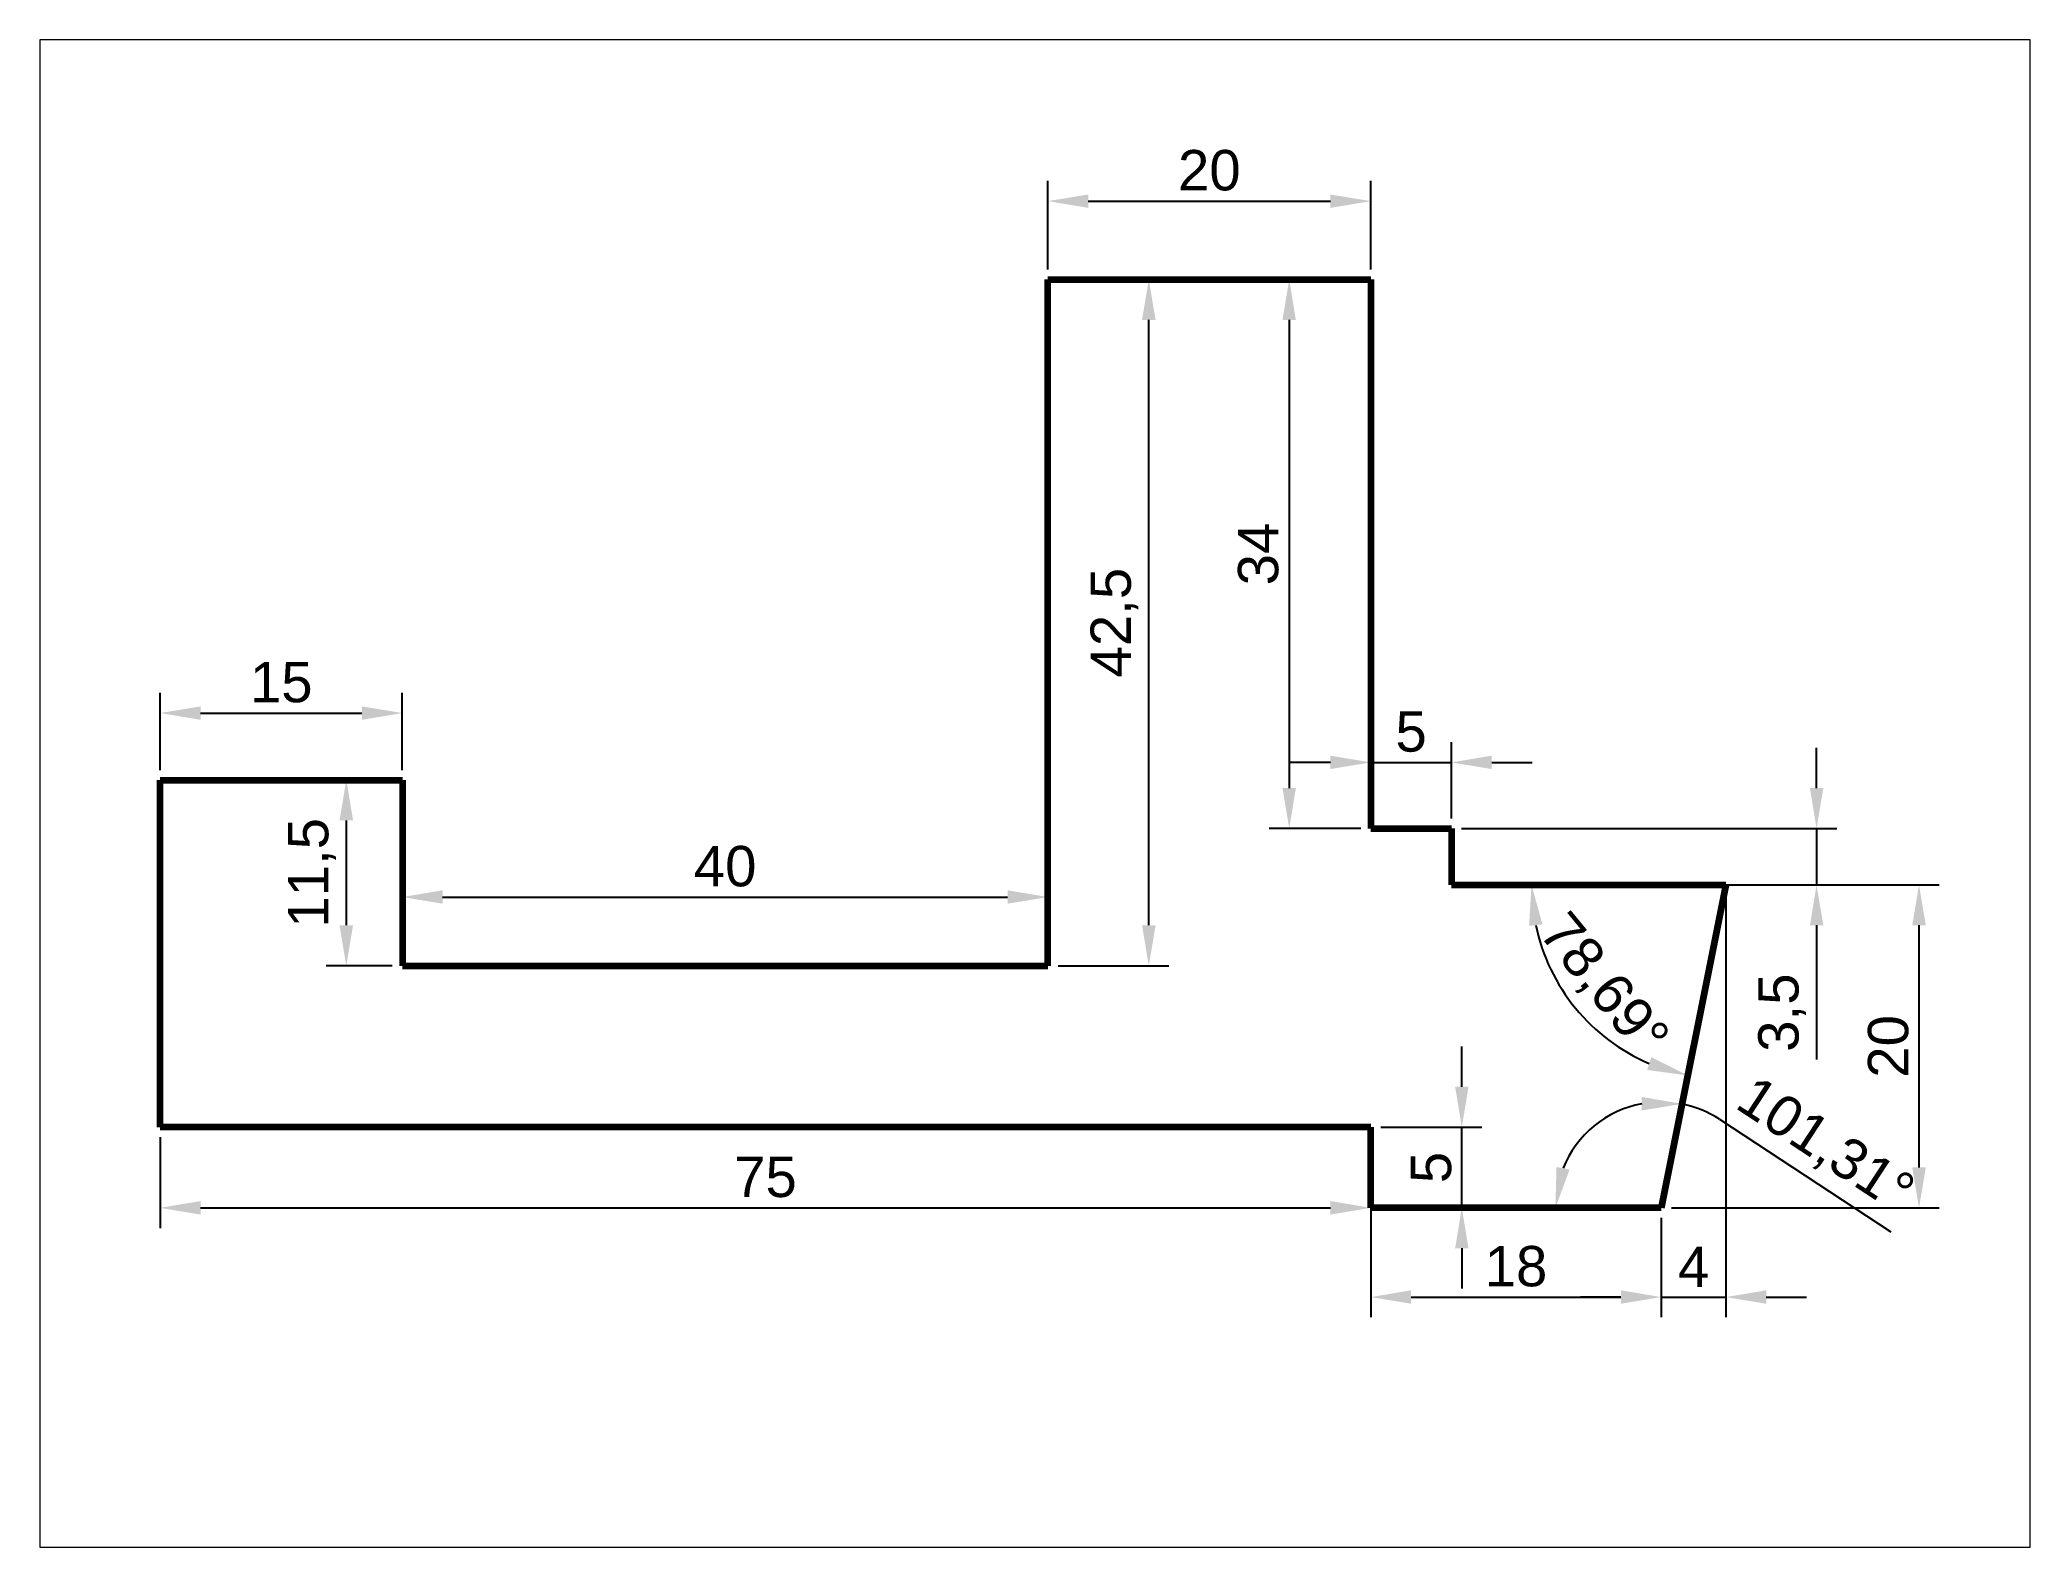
# Paper-space layout 'Layout1' of a CAD drawing. Header units: millimetres. Extents: x 1 to 253, y 3 to 194.
# The model-space entities are those that its viewports show. They can reach past a viewport. Long polylines and large blocks are cut down to what shows.
import ezdxf

# ---------------------------------------------------------------- set-up
doc = ezdxf.new("R2010")
doc.units = ezdxf.units.MM
doc.layers.get('0').update_dxf_attribs({"lineweight": 100})
doc.layers.add('Dimensions', color=94, linetype='Continuous', lineweight=5)
doc.styles.get("Standard").update_dxf_attribs({"font": 'arial.ttf'})
doc.dimstyles.new('ISO-25', dxfattribs={"dimtxt": 2.5, "dimasz": 2.5, "dimexe": 1.25, "dimexo": 0.625, "dimtad": 1, "dimdec": 3, "dimtxsty": 'Standard', "dimcen": 2.5, "dimazin": 0, "dimtfac": 1, "dimtdec": 3, "dimtmove": 0, "dimatfit": 3, "dimfxl": 1, "dimarcsym": 0})

# ---------------------------------------------------------------- blocks, each defined once
blk = doc.blocks.new('*D20')
at = {"layer": 'Defpoints', "color": 0, "transparency": 16777216}
for p in [(494.55, 285.86), (474.55, 281), (494.55, 281)]:
    blk.add_point(p, dxfattribs=at)
at = {"layer": 'Dimensions', "color": 0, "lineweight": -2, "transparency": 16777216}
for p, q in [((474.55, 281.62), (474.55, 287.11)), ((494.55, 281.62), (494.55, 287.11)), ((477.05, 285.86), (492.05, 285.86))]:
    blk.add_line(p, q, dxfattribs=at)
at = {"layer": 'Dimensions', "color": 0, "transparency": 16777216}
for points in [[(477.05, 286.27), (477.05, 285.44), (474.55, 285.86)], [(492.05, 286.27), (492.05, 285.44), (494.55, 285.86)]]:
    blk.add_solid(points, dxfattribs=at)
at = {"layer": 'Dimensions', "color": 0, "transparency": 16777216, "insert": (484.55, 287.76), "char_height": 2.5, "attachment_point": 5}
blk.add_mtext('20', dxfattribs=at)
blk = doc.blocks.new('*D21')
at = {"layer": 'Defpoints', "color": 0, "transparency": 16777216}
for p in [(434.55, 254.15), (419.55, 250), (434.55, 250)]:
    blk.add_point(p, dxfattribs=at)
at = {"layer": 'Dimensions', "color": 0, "lineweight": -2, "transparency": 16777216}
for p, q in [((419.55, 250.62), (419.55, 255.4)), ((434.55, 250.62), (434.55, 255.4)), ((422.05, 254.15), (432.05, 254.15))]:
    blk.add_line(p, q, dxfattribs=at)
at = {"layer": 'Dimensions', "color": 0, "transparency": 16777216}
for points in [[(422.05, 254.56), (422.05, 253.73), (419.55, 254.15)], [(432.05, 254.56), (432.05, 253.73), (434.55, 254.15)]]:
    blk.add_solid(points, dxfattribs=at)
at = {"layer": 'Dimensions', "color": 0, "transparency": 16777216, "insert": (427.05, 256.05), "char_height": 2.5, "attachment_point": 5}
blk.add_mtext('15', dxfattribs=at)
blk = doc.blocks.new('*D22')
at = {"layer": 'Defpoints', "color": 0, "transparency": 16777216}
for p in [(434.55, 250), (431.08, 238.5), (434.55, 238.5)]:
    blk.add_point(p, dxfattribs=at)
at = {"layer": 'Dimensions', "color": 0, "lineweight": -2, "transparency": 16777216}
for p, q in [((433.93, 250), (429.83, 250)), ((431.08, 247.5), (431.08, 241)), ((433.93, 238.5), (429.83, 238.5))]:
    blk.add_line(p, q, dxfattribs=at)
at = {"layer": 'Dimensions', "color": 0, "transparency": 16777216}
for points in [[(430.66, 247.5), (431.5, 247.5), (431.08, 250)], [(430.66, 241), (431.5, 241), (431.08, 238.5)]]:
    blk.add_solid(points, dxfattribs=at)
at = {"layer": 'Dimensions', "color": 0, "transparency": 16777216, "insert": (428.95, 244.25), "char_height": 2.5, "attachment_point": 5, "rotation": 90}
blk.add_mtext('11,5', dxfattribs=at)
blk = doc.blocks.new('*D23')
at = {"layer": 'Defpoints', "color": 0, "transparency": 16777216}
for p in [(474.55, 242.75), (434.55, 238.5), (474.55, 238.5)]:
    blk.add_point(p, dxfattribs=at)
at = {"layer": 'Dimensions', "color": 0, "lineweight": -2, "transparency": 16777216}
for p, q in [((434.55, 239.12), (434.55, 244)), ((474.55, 239.12), (474.55, 244)), ((437.05, 242.75), (472.05, 242.75))]:
    blk.add_line(p, q, dxfattribs=at)
at = {"layer": 'Dimensions', "color": 0, "transparency": 16777216}
for points in [[(437.05, 243.17), (437.05, 242.34), (434.55, 242.75)], [(472.05, 243.17), (472.05, 242.34), (474.55, 242.75)]]:
    blk.add_solid(points, dxfattribs=at)
at = {"layer": 'Dimensions', "color": 0, "transparency": 16777216, "insert": (454.55, 244.65), "char_height": 2.5, "attachment_point": 5}
blk.add_mtext('40', dxfattribs=at)
blk = doc.blocks.new('*D24')
at = {"layer": 'Defpoints', "color": 0, "transparency": 16777216}
for p in [(474.55, 281), (480.8, 281), (474.55, 238.5)]:
    blk.add_point(p, dxfattribs=at)
at = {"layer": 'Dimensions', "color": 0, "lineweight": -2, "transparency": 16777216}
for p, q in [((475.18, 281), (482.05, 281)), ((480.8, 241), (480.8, 278.5)), ((475.18, 238.5), (482.05, 238.5))]:
    blk.add_line(p, q, dxfattribs=at)
at = {"layer": 'Dimensions', "color": 0, "transparency": 16777216}
for points in [[(480.38, 278.5), (481.22, 278.5), (480.8, 281)], [(480.38, 241), (481.22, 241), (480.8, 238.5)]]:
    blk.add_solid(points, dxfattribs=at)
at = {"layer": 'Dimensions', "color": 0, "transparency": 16777216, "insert": (478.67, 259.75), "char_height": 2.5, "attachment_point": 5, "rotation": 90}
blk.add_mtext('42,5', dxfattribs=at)
blk = doc.blocks.new('*D14')
at = {"layer": 'Defpoints', "color": 0, "transparency": 16777216}
for p in [(494.55, 281), (489.5, 247), (494.55, 247)]:
    blk.add_point(p, dxfattribs=at)
at = {"layer": 'Dimensions', "color": 0, "lineweight": -2, "transparency": 16777216}
for p, q in [((493.93, 281), (488.25, 281)), ((489.5, 278.5), (489.5, 249.5)), ((493.93, 247), (488.25, 247))]:
    blk.add_line(p, q, dxfattribs=at)
at = {"layer": 'Dimensions', "color": 0, "transparency": 16777216}
for points in [[(489.08, 278.5), (489.91, 278.5), (489.5, 281)], [(489.08, 249.5), (489.91, 249.5), (489.5, 247)]]:
    blk.add_solid(points, dxfattribs=at)
at = {"layer": 'Dimensions', "color": 0, "transparency": 16777216, "insert": (487.59, 264), "char_height": 2.5, "attachment_point": 5, "rotation": 90}
blk.add_mtext('34', dxfattribs=at)
blk = doc.blocks.new('*D15')
at = {"layer": 'Defpoints', "color": 0, "transparency": 16777216}
for p in [(499.55, 247), (499.55, 243.5), (522.17, 243.5)]:
    blk.add_point(p, dxfattribs=at)
at = {"layer": 'Dimensions', "color": 0, "lineweight": -2, "transparency": 16777216}
for p, q in [((522.17, 249.5), (522.17, 252)), ((500.18, 247), (523.42, 247)), ((522.17, 247), (522.17, 243.5)), ((500.18, 243.5), (523.42, 243.5)), ((522.17, 241), (522.17, 232.68))]:
    blk.add_line(p, q, dxfattribs=at)
at = {"layer": 'Dimensions', "color": 0, "transparency": 16777216}
for points in [[(521.76, 249.5), (522.59, 249.5), (522.17, 247)], [(521.76, 241), (522.59, 241), (522.17, 243.5)]]:
    blk.add_solid(points, dxfattribs=at)
at = {"layer": 'Dimensions', "color": 0, "transparency": 16777216, "insert": (520.04, 235.59), "char_height": 2.5, "attachment_point": 5, "rotation": 90}
blk.add_mtext('3,5', dxfattribs=at)
blk = doc.blocks.new('*D16')
at = {"layer": 'Defpoints', "color": 0, "transparency": 16777216}
for p in [(499.55, 251.09), (494.55, 247), (499.55, 247)]:
    blk.add_point(p, dxfattribs=at)
at = {"layer": 'Dimensions', "color": 0, "lineweight": -2, "transparency": 16777216}
for p, q in [((494.55, 247.62), (494.55, 252.34)), ((499.55, 247.62), (499.55, 252.34)), ((492.05, 251.09), (489.55, 251.09)), ((494.55, 251.09), (499.55, 251.09)), ((502.05, 251.09), (504.55, 251.09))]:
    blk.add_line(p, q, dxfattribs=at)
at = {"layer": 'Dimensions', "color": 0, "transparency": 16777216}
for points in [[(492.05, 251.51), (492.05, 250.68), (494.55, 251.09)], [(502.05, 251.51), (502.05, 250.68), (499.55, 251.09)]]:
    blk.add_solid(points, dxfattribs=at)
at = {"layer": 'Dimensions', "color": 0, "transparency": 16777216, "insert": (497.05, 252.99), "char_height": 2.5, "attachment_point": 5}
blk.add_mtext('5', dxfattribs=at)
blk = doc.blocks.new('*D17')
at = {"layer": 'Defpoints', "color": 0, "transparency": 16777216}
for p in [(494.55, 223.5), (512.55, 223.5), (512.55, 217.97)]:
    blk.add_point(p, dxfattribs=at)
at = {"layer": 'Dimensions', "color": 0, "lineweight": -2, "transparency": 16777216}
for p, q in [((494.55, 222.88), (494.55, 216.72)), ((512.55, 222.88), (512.55, 216.72)), ((497.05, 217.97), (510.05, 217.97))]:
    blk.add_line(p, q, dxfattribs=at)
at = {"layer": 'Dimensions', "color": 0, "transparency": 16777216}
for points in [[(497.05, 218.39), (497.05, 217.56), (494.55, 217.97)], [(510.05, 218.39), (510.05, 217.56), (512.55, 217.97)]]:
    blk.add_solid(points, dxfattribs=at)
at = {"layer": 'Dimensions', "color": 0, "transparency": 16777216, "insert": (503.55, 219.87), "char_height": 2.5, "attachment_point": 5}
blk.add_mtext('18', dxfattribs=at)
blk = doc.blocks.new('*D18')
at = {"layer": 'Defpoints', "color": 0, "transparency": 16777216}
for p in [(494.55, 228.5), (500.19, 228.5), (494.55, 223.5)]:
    blk.add_point(p, dxfattribs=at)
at = {"layer": 'Dimensions', "color": 0, "lineweight": -2, "transparency": 16777216}
for p, q in [((500.19, 231), (500.19, 233.5)), ((495.18, 228.5), (501.44, 228.5)), ((500.19, 223.5), (500.19, 228.5)), ((495.18, 223.5), (501.44, 223.5)), ((500.19, 221), (500.19, 218.5))]:
    blk.add_line(p, q, dxfattribs=at)
at = {"layer": 'Dimensions', "color": 0, "transparency": 16777216}
for points in [[(499.78, 231), (500.61, 231), (500.19, 228.5)], [(499.78, 221), (500.61, 221), (500.19, 223.5)]]:
    blk.add_solid(points, dxfattribs=at)
at = {"layer": 'Dimensions', "color": 0, "transparency": 16777216, "insert": (498.3, 226), "char_height": 2.5, "attachment_point": 5, "rotation": 90}
blk.add_mtext('5', dxfattribs=at)
blk = doc.blocks.new('*D19')
at = {"layer": 'Defpoints', "color": 0, "transparency": 16777216}
for p in [(419.55, 228.5), (494.55, 228.5), (494.55, 223.5)]:
    blk.add_point(p, dxfattribs=at)
at = {"layer": 'Dimensions', "color": 0, "lineweight": -2, "transparency": 16777216}
for p, q in [((419.55, 227.88), (419.55, 222.25)), ((494.55, 227.88), (494.55, 222.25)), ((422.05, 223.5), (492.05, 223.5))]:
    blk.add_line(p, q, dxfattribs=at)
at = {"layer": 'Dimensions', "color": 0, "transparency": 16777216}
for points in [[(422.05, 223.92), (422.05, 223.08), (419.55, 223.5)], [(492.05, 223.92), (492.05, 223.08), (494.55, 223.5)]]:
    blk.add_solid(points, dxfattribs=at)
at = {"layer": 'Dimensions', "color": 0, "transparency": 16777216, "insert": (457.05, 225.4), "char_height": 2.5, "attachment_point": 5}
blk.add_mtext('75', dxfattribs=at)
blk = doc.blocks.new('*D25')
at = {"layer": 'Defpoints', "color": 0, "transparency": 16777216}
for p in [(516.55, 243.5), (528.52, 243.5), (512.55, 223.5)]:
    blk.add_point(p, dxfattribs=at)
at = {"layer": 'Dimensions', "color": 0, "lineweight": -2, "transparency": 16777216}
for p, q in [((517.18, 243.5), (529.77, 243.5)), ((528.52, 226), (528.52, 241)), ((513.18, 223.5), (529.77, 223.5))]:
    blk.add_line(p, q, dxfattribs=at)
at = {"layer": 'Dimensions', "color": 0, "transparency": 16777216}
for points in [[(528.1, 241), (528.94, 241), (528.52, 243.5)], [(528.1, 226), (528.94, 226), (528.52, 223.5)]]:
    blk.add_solid(points, dxfattribs=at)
at = {"layer": 'Dimensions', "color": 0, "transparency": 16777216, "insert": (526.62, 233.5), "char_height": 2.5, "attachment_point": 5, "rotation": 90}
blk.add_mtext('20', dxfattribs=at)
blk = doc.blocks.new('*D26')
at = {"layer": 'Defpoints', "color": 0, "transparency": 16777216}
for p in [(516.55, 243.5), (512.55, 223.5), (516.55, 217.97)]:
    blk.add_point(p, dxfattribs=at)
at = {"layer": 'Dimensions', "color": 0, "lineweight": -2, "transparency": 16777216}
for p, q in [((516.55, 242.88), (516.55, 216.72)), ((512.55, 222.88), (512.55, 216.72)), ((510.05, 217.97), (507.55, 217.97)), ((512.55, 217.97), (516.55, 217.97)), ((519.05, 217.97), (521.55, 217.97))]:
    blk.add_line(p, q, dxfattribs=at)
at = {"layer": 'Dimensions', "color": 0, "transparency": 16777216}
for points in [[(510.05, 218.39), (510.05, 217.56), (512.55, 217.97)], [(519.05, 218.39), (519.05, 217.56), (516.55, 217.97)]]:
    blk.add_solid(points, dxfattribs=at)
at = {"layer": 'Dimensions', "color": 0, "transparency": 16777216, "insert": (514.55, 219.85), "char_height": 2.5, "attachment_point": 5}
blk.add_mtext('4', dxfattribs=at)
blk = doc.blocks.new('*D31')
at = {"layer": 'Defpoints', "color": 0, "transparency": 16777216}
for p in [(499.55, 243.5), (516.55, 243.5), (516.55, 243.5), (505.75, 238.18), (512.55, 223.5)]:
    blk.add_point(p, dxfattribs=at)
at = {"layer": 'Dimensions', "color": 0, "lineweight": -2, "transparency": 16777216}
blk.add_arc((516.55, 243.5), 12.04, 191.92, 246.7701, dxfattribs=at)
at = {"layer": 'Dimensions', "color": 0, "transparency": 16777216}
for points in [[(504.36, 240.97), (505.19, 241.06), (504.51, 243.5)], [(511.93, 232.84), (511.68, 232.04), (514.19, 231.7)]]:
    blk.add_solid(points, dxfattribs=at)
at = {"layer": 'Dimensions', "color": 0, "transparency": 16777216, "insert": (508.89, 237.22), "char_height": 2.5, "attachment_point": 5, "rotation": 309.345}
blk.add_mtext('78,69°', dxfattribs=at)
blk = doc.blocks.new('*D32')
at = {"layer": 'Defpoints', "color": 0, "transparency": 16777216}
for p in [(516.55, 243.5), (507.1, 227.15), (494.55, 223.5), (512.55, 223.5), (512.55, 223.5)]:
    blk.add_point(p, dxfattribs=at)
at = {"layer": 'Dimensions', "color": 0, "lineweight": -2, "transparency": 16777216}
blk.add_line((516.15, 228.99), (526.78, 222.01), dxfattribs=at)
for start, end in [(100.651, 158.0391), (56.7292, 78.6901)]:
    blk.add_arc((512.55, 223.5), 6.56, start, end, dxfattribs=at)
at = {"layer": 'Dimensions', "color": 0, "transparency": 16777216}
for points in [[(511.34, 230.37), (511.34, 229.53), (513.84, 229.94)], [(506.87, 225.87), (506.06, 226.03), (505.99, 223.5)]]:
    blk.add_solid(points, dxfattribs=at)
at = {"layer": 'Dimensions', "color": 0, "transparency": 16777216, "insert": (522.64, 227.28), "char_height": 2.5, "attachment_point": 5, "rotation": 326.7292}
blk.add_mtext('101,31°', dxfattribs=at)

msp = doc.modelspace()

# ---------------------------------------------------------------- linework, layer by layer
for p, q in [((474.5522, 238.5), (474.5522, 281)), ((474.5522, 281), (494.5522, 281)), ((494.5522, 281), (494.5522, 247)), ((419.5522, 250), (434.5522, 250)), ((419.5522, 228.5), (419.5522, 250)), ((434.5522, 250), (434.5522, 238.5)), ((494.5522, 247), (499.5522, 247)), ((499.5522, 247), (499.5522, 243.5)), ((499.5522, 243.5), (516.5522, 243.5)), ((516.5522, 243.5), (512.5522, 223.5)), ((434.5522, 238.5), (474.5522, 238.5)), ((494.5522, 228.5), (419.5522, 228.5)), ((494.5522, 223.5), (494.5522, 228.5)), ((512.5522, 223.5), (494.5522, 223.5))]:
    msp.add_line(p, q)

# ---------------------------------------------------------------- dimensions: what is measured, and where the dimension line sits
at = {"layer": 'Dimensions'}
for base, p1, p2, picture, middle in [((494.5522, 285.8552), (474.5522, 281), (494.5522, 281), '*D20', (484.5522, 287.7567)), ((434.5522, 254.1455), (419.5522, 250), (434.5522, 250), '*D21', (427.0522, 256.0469)), ((499.5522, 251.092), (494.5522, 247), (499.5522, 247), '*D16', (497.0522, 252.9883)), ((474.5522, 242.7535), (434.5522, 238.5), (474.5522, 238.5), '*D23', (454.5522, 244.6549)), ((516.5522, 217.9729), (512.5522, 223.5), (516.5522, 243.5), '*D26', (514.5522, 219.8479)), ((494.5522, 223.5), (419.5522, 228.5), (494.5522, 228.5), '*D19', (457.0522, 225.3963)), ((512.5522, 217.9729), (494.5522, 223.5), (512.5522, 223.5), '*D17', (503.5522, 219.8744))]:
    dim = msp.add_linear_dim(base=base, p1=p1, p2=p2, dimstyle='ISO-25', dxfattribs=at)
    dim.commit()
    dim.dimension.update_dxf_attribs({"geometry": picture, "text_midpoint": middle})
for base, p1, p2, picture, middle in [((480.7985, 281), (474.5522, 238.5), (474.5522, 281), '*D24', (478.6711, 259.75)), ((489.4964, 247), (494.5522, 281), (494.5522, 247), '*D14', (487.5941, 264)), ((522.1721, 243.5), (499.5522, 247), (499.5522, 243.5), '*D15', (520.0447, 235.5907)), ((431.0797, 238.5), (434.5522, 250), (434.5522, 238.5), '*D22', (428.9523, 244.25)), ((528.5192, 243.5), (512.5522, 223.5), (516.5522, 243.5), '*D25', (526.6177, 233.5)), ((500.1924, 228.5), (494.5522, 223.5), (494.5522, 228.5), '*D18', (498.2961, 226))]:
    dim = msp.add_linear_dim(base=base, p1=p1, p2=p2, angle=90, dimstyle='ISO-25', dxfattribs=at)
    dim.commit()
    dim.dimension.update_dxf_attribs({"geometry": picture, "text_midpoint": middle})
for base, line2, picture, middle in [((507.0969, 227.1479), ((512.5522, 223.5), (494.5522, 223.5)), '*D32', (522.6356, 227.2774)), ((505.7534, 238.1793), ((499.5522, 243.5), (516.5522, 243.5)), '*D31', (508.8876, 237.2165))]:
    dim = msp.add_angular_dim_2l(base=base, line1=((516.5522, 243.5), (512.5522, 223.5)), line2=line2, dimstyle='ISO-25', dxfattribs=at)
    dim.commit()
    dim.dimension.update_dxf_attribs({"geometry": picture, "text_midpoint": middle})

psp = doc.layouts.get("Layout1")

# ---------------------------------------------------------------- viewports
at = {"layer": '0'}
psp.add_viewport(center=(127.16, 98.67), size=(252, 190.8094), view_center_point=(473.7485, 249.1655), view_height=93.3732, dxfattribs=at)

doc.saveas('drawing.dxf')
